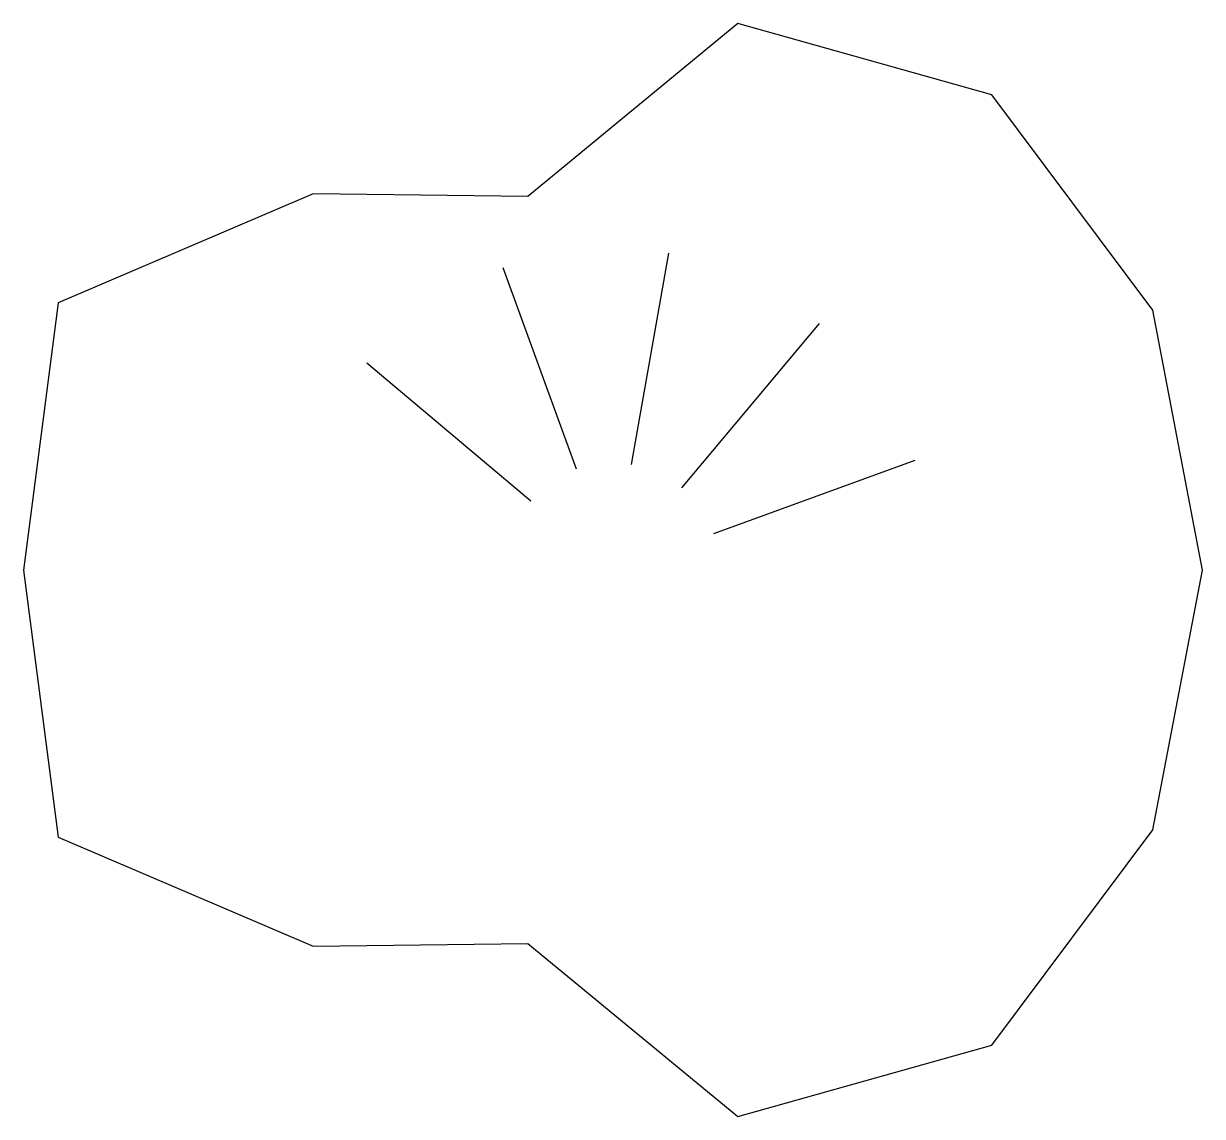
# Model space of a CAD drawing. Header units: metres. Extents: x -2.75 to 2.75, y -2.55 to 2.55.
import ezdxf

# ---------------------------------------------------------------- set-up
doc = ezdxf.new("R2010")
doc.units = ezdxf.units.M

msp = doc.modelspace()

# ---------------------------------------------------------------- linework, layer by layer
for p, q in [((0.0868, 0.4924), (0.2605, 1.4772)), ((-0.171, 0.4698), (-0.513, 1.4095)), ((0.3214, 0.383), (0.9642, 1.1491)), ((-0.383, 0.3214), (-1.1491, 0.9642)), ((0.4698, 0.171), (1.4095, 0.513))]:
    msp.add_line(p, q)
msp.add_lwpolyline([(2.75, 0), (2.5179, 1.2125), (1.7678, 2.2167), (0.5817, 2.5484), (-0.3977, 1.7425), (-1.399, 1.7543), (-2.5883, 1.2465), (-2.75, 0), (-2.5883, -1.2465), (-1.399, -1.7543), (-0.3977, -1.7425), (0.5817, -2.5484), (1.7678, -2.2167), (2.5179, -1.2125)], close=True)

doc.saveas('drawing.dxf')
